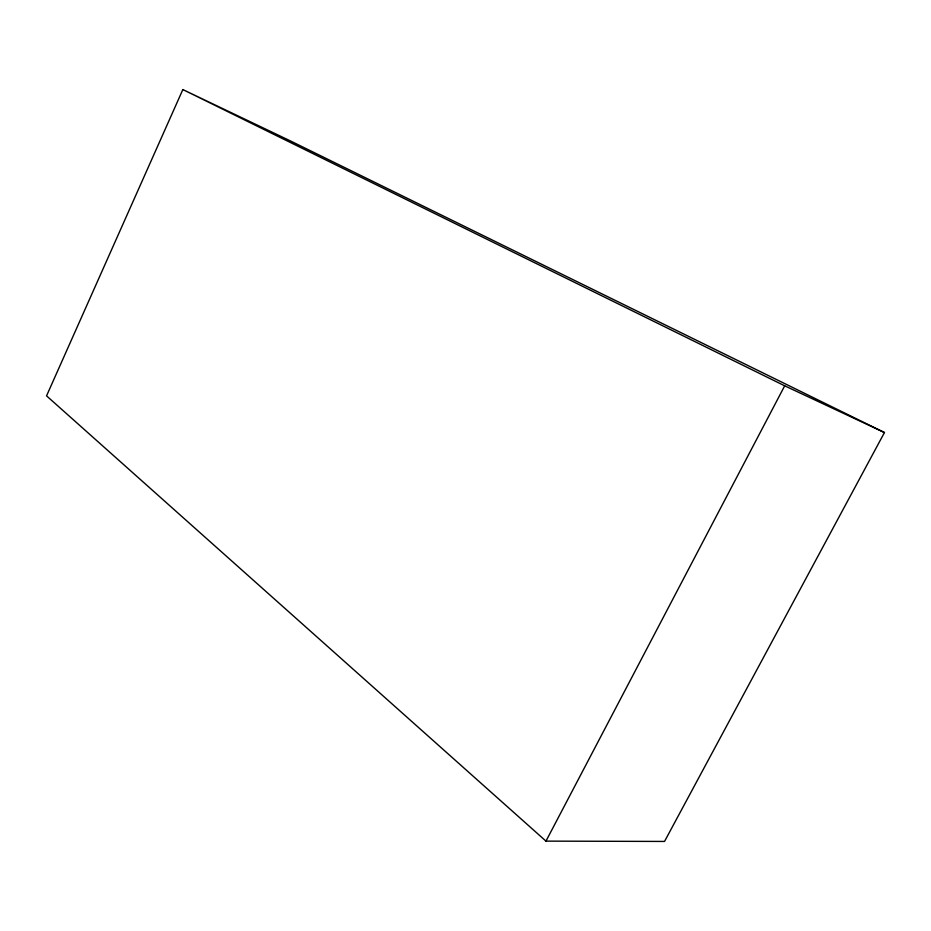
<?xml version="1.0" encoding="UTF-8"?>
<svg xmlns="http://www.w3.org/2000/svg" width="931" height="931" viewBox="0 0 931 931"><rect width="100%" height="100%" fill="white"/><g stroke="black" fill="none" stroke-linecap="round" stroke-linejoin="round"><path stroke-width="1.4" d="M182.848 89.562L46.55 395.861L545.973 841.124L664.536 841.438L884.45 432.543L289.902 140.674L182.848 89.562L784.693 385.818L884.45 432.543M545.973 841.124L784.693 385.818"/></g></svg>
